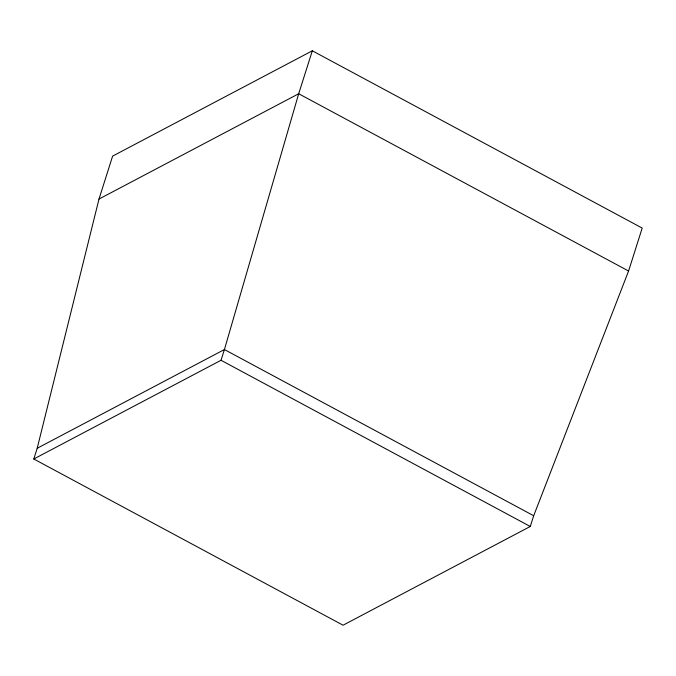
<?xml version="1.0" encoding="UTF-8"?>
<svg xmlns="http://www.w3.org/2000/svg" width="676" height="676" viewBox="0 0 676 676"><rect width="100%" height="100%" fill="white"/><g stroke="black" fill="none" stroke-linecap="round" stroke-linejoin="round"><path stroke-width="1.01" d="M37.205 448.264L99 199.057L112.622 156.105L312.32 50.793L642.2 228.074L628.579 271.025L533.685 515.737L530.28 526.477L343.062 625.207L33.8 459.004L37.205 448.264L224.424 349.543L298.691 93.744L312.32 50.793M33.8 459.004L221.018 360.274L224.424 349.543L533.685 515.737M99 199.057L298.691 93.744L628.579 271.025M221.018 360.274L530.28 526.477"/></g></svg>
